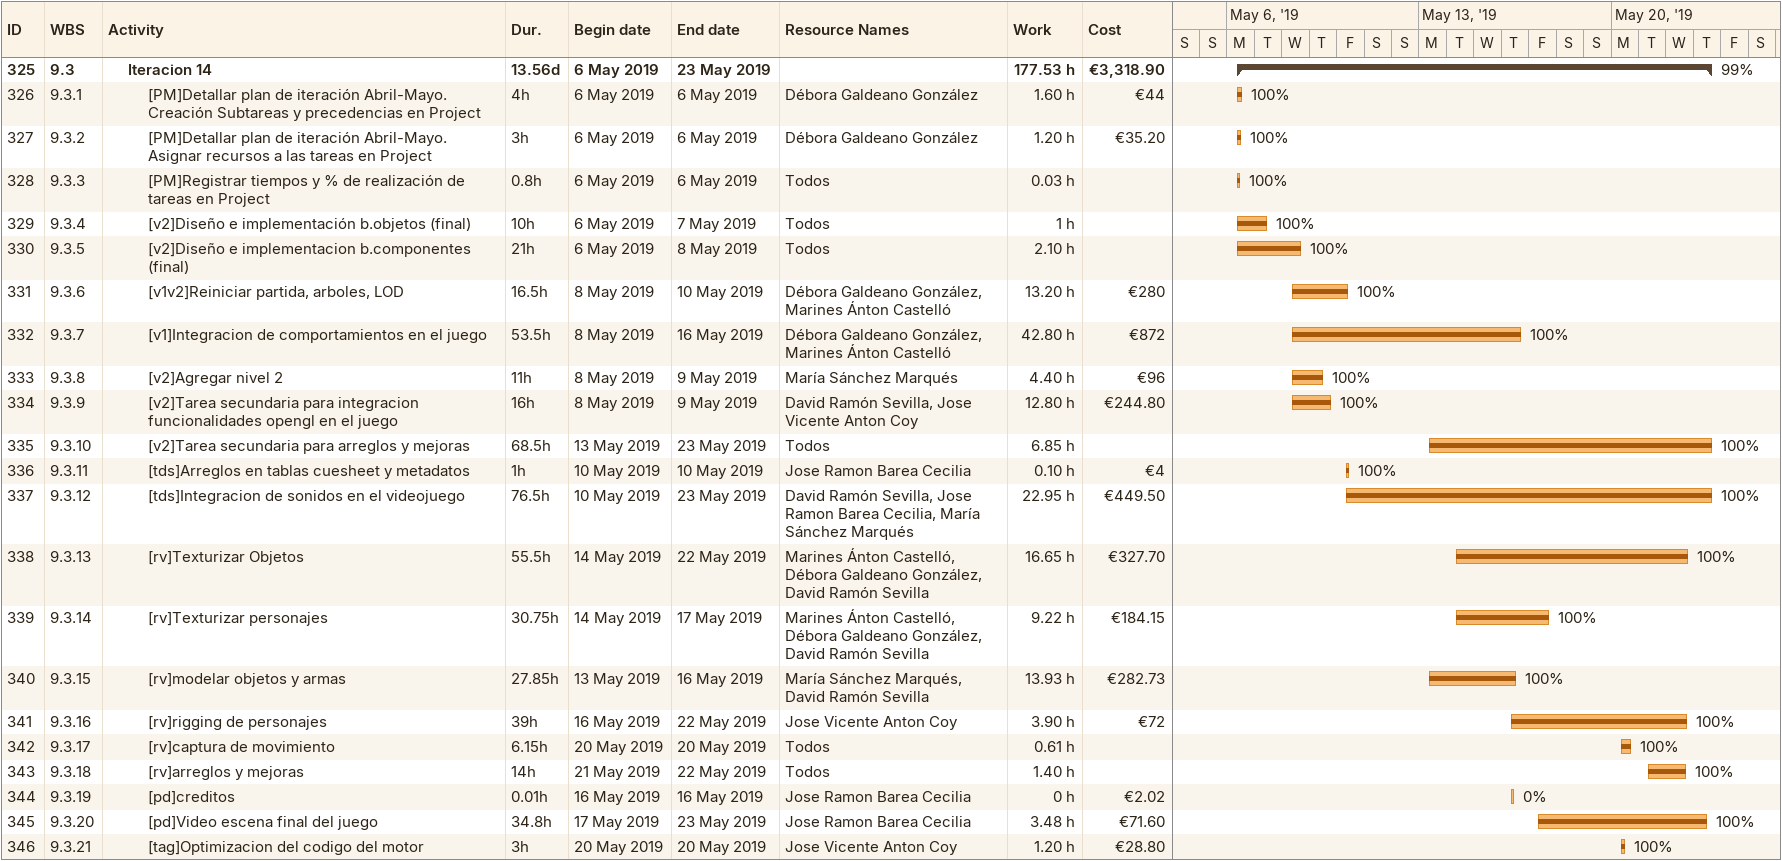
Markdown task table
| ID | WBS | Task | Duration | Start | Finish | Resources | % complete | Work (h) | Cost (€) |
|---|---|---|---|---|---|---|---|---|---|
| 325 | 9.3 | **Iteracion 14** | 13.56d | 2019-05-06 | 2019-05-23 |  | 99 | 177.53 | 3318.90 |
| 326 | 9.3.1 | [PM]Detallar plan de iteración Abril-Mayo. Creación Subtareas y precedencias en Project | 4h | 2019-05-06 | 2019-05-06 | Débora Galdeano González | 100 | 1.60 | 44 |
| 327 | 9.3.2 | [PM]Detallar plan de iteración Abril-Mayo. Asignar recursos a las tareas en Project | 3h | 2019-05-06 | 2019-05-06 | Débora Galdeano González | 100 | 1.20 | 35.20 |
| 328 | 9.3.3 | [PM]Registrar tiempos y % de realización de tareas en Project | 0.8h | 2019-05-06 | 2019-05-06 | Todos | 100 | 0.03 |  |
| 329 | 9.3.4 | [v2]Diseño e implementación b.objetos (final) | 10h | 2019-05-06 | 2019-05-07 | Todos | 100 | 1 |  |
| 330 | 9.3.5 | [v2]Diseño e implementacion b.componentes (final) | 21h | 2019-05-06 | 2019-05-08 | Todos | 100 | 2.10 |  |
| 331 | 9.3.6 | [v1v2]Reiniciar partida, arboles, LOD | 16.5h | 2019-05-08 | 2019-05-10 | Débora Galdeano González, Marines Ánton Castelló | 100 | 13.20 | 280 |
| 332 | 9.3.7 | [v1]Integracion de comportamientos en el juego | 53.5h | 2019-05-08 | 2019-05-16 | Débora Galdeano González, Marines Ánton Castelló | 100 | 42.80 | 872 |
| 333 | 9.3.8 | [v2]Agregar nivel 2 | 11h | 2019-05-08 | 2019-05-09 | María Sánchez Marqués | 100 | 4.40 | 96 |
| 334 | 9.3.9 | [v2]Tarea secundaria para integracion funcionalidades opengl en el juego | 16h | 2019-05-08 | 2019-05-09 | David Ramón Sevilla, Jose Vicente Anton Coy | 100 | 12.80 | 244.80 |
| 335 | 9.3.10 | [v2]Tarea secundaria para arreglos y mejoras | 68.5h | 2019-05-13 | 2019-05-23 | Todos | 100 | 6.85 |  |
| 336 | 9.3.11 | [tds]Arreglos en tablas cuesheet y metadatos | 1h | 2019-05-10 | 2019-05-10 | Jose Ramon Barea Cecilia | 100 | 0.10 | 4 |
| 337 | 9.3.12 | [tds]Integracion de sonidos en el videojuego | 76.5h | 2019-05-10 | 2019-05-23 | David Ramón Sevilla, Jose Ramon Barea Cecilia, María Sánchez Marqués | 100 | 22.95 | 449.50 |
| 338 | 9.3.13 | [rv]Texturizar Objetos | 55.5h | 2019-05-14 | 2019-05-22 | Marines Ánton Castelló, Débora Galdeano González, David Ramón Sevilla | 100 | 16.65 | 327.70 |
| 339 | 9.3.14 | [rv]Texturizar personajes | 30.75h | 2019-05-14 | 2019-05-17 | Marines Ánton Castelló, Débora Galdeano González, David Ramón Sevilla | 100 | 9.22 | 184.15 |
| 340 | 9.3.15 | [rv]modelar objetos y armas | 27.85h | 2019-05-13 | 2019-05-16 | María Sánchez Marqués, David Ramón Sevilla | 100 | 13.93 | 282.73 |
| 341 | 9.3.16 | [rv]rigging de personajes | 39h | 2019-05-16 | 2019-05-22 | Jose Vicente Anton Coy | 100 | 3.90 | 72 |
| 342 | 9.3.17 | [rv]captura de movimiento | 6.15h | 2019-05-20 | 2019-05-20 | Todos | 100 | 0.61 |  |
| 343 | 9.3.18 | [rv]arreglos y mejoras | 14h | 2019-05-21 | 2019-05-22 | Todos | 100 | 1.40 |  |
| 344 | 9.3.19 | [pd]creditos | 0.01h | 2019-05-16 | 2019-05-16 | Jose Ramon Barea Cecilia | 0 | 0 | 2.02 |
| 345 | 9.3.20 | [pd]Video escena final del juego | 34.8h | 2019-05-17 | 2019-05-23 | Jose Ramon Barea Cecilia | 100 | 3.48 | 71.60 |
| 346 | 9.3.21 | [tag]Optimizacion del codigo del motor | 3h | 2019-05-20 | 2019-05-20 | Jose Vicente Anton Coy | 100 | 1.20 | 28.80 |
